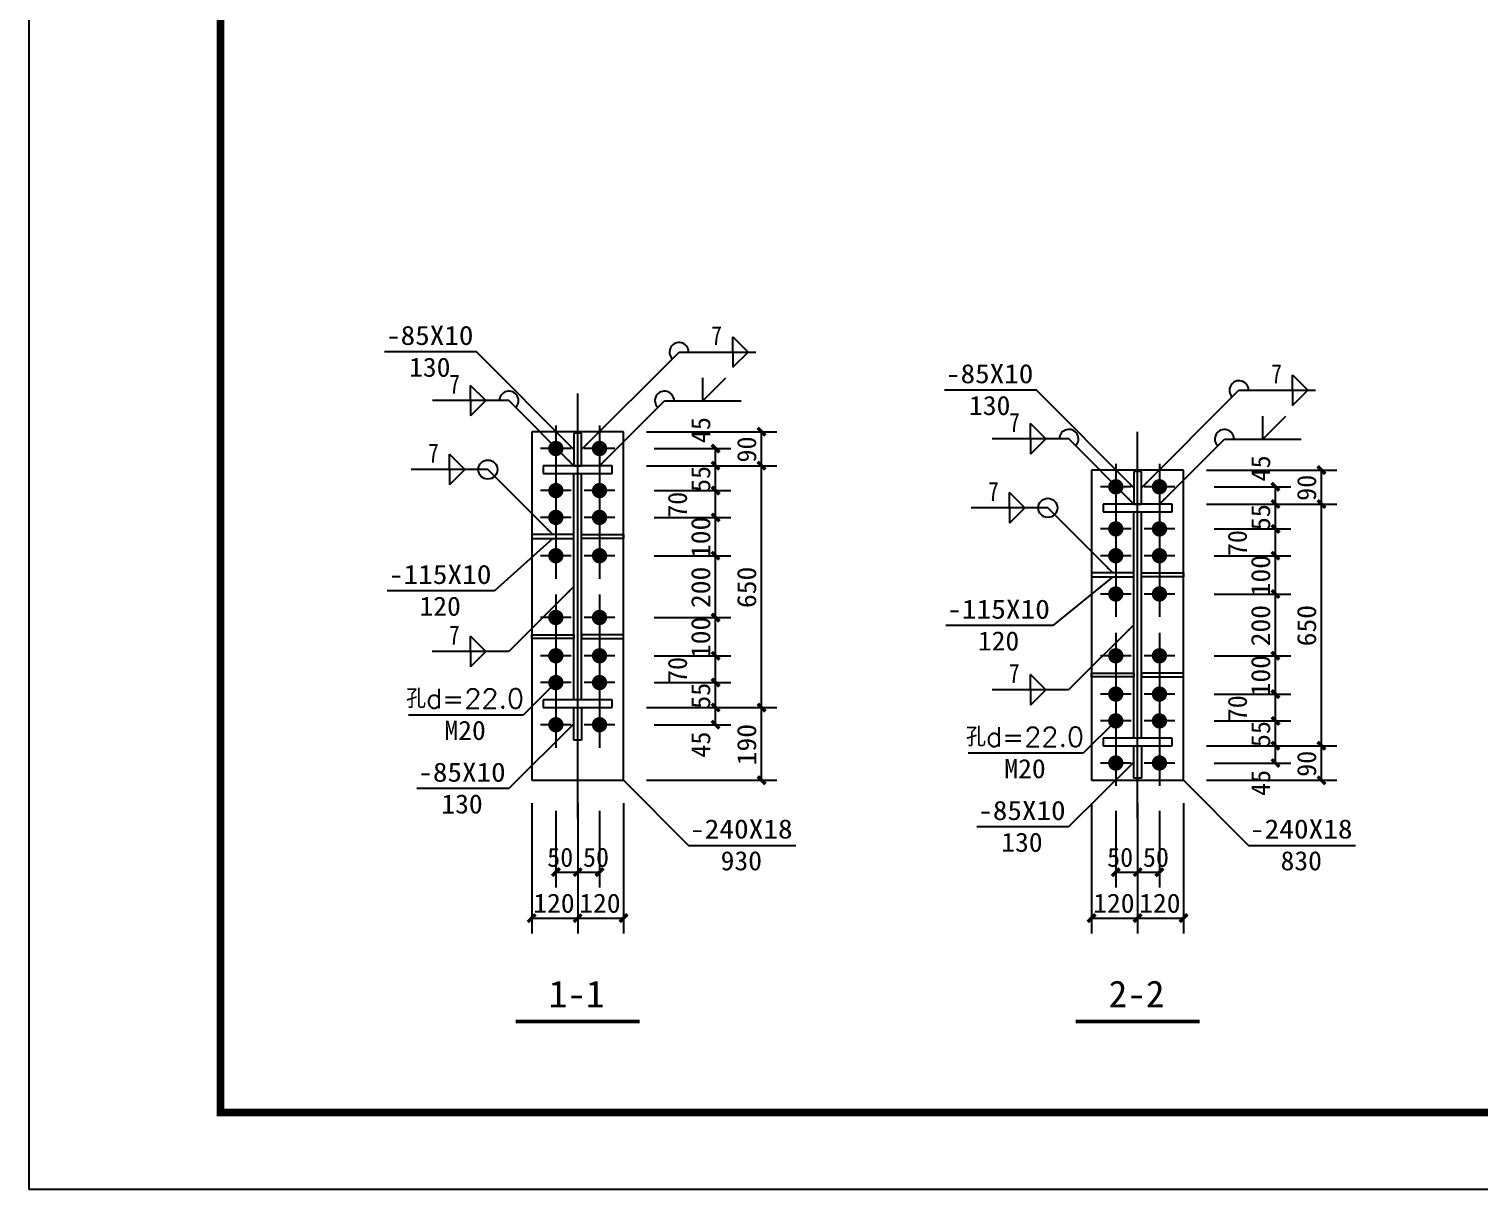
# Model space of a CAD drawing. Extents: x 36360094 to 36697644, y 75306 to 425482.
# Drawn here: x 36623344 to 36642273, y 337289 to 352434 of the extents above; entities that cross this region are included whole.
import ezdxf
from ezdxf.enums import TextEntityAlignment as Align

# ---------------------------------------------------------------- set-up
doc = ezdxf.new("R2010")
doc.units = 0
doc.header["$LTSCALE"] = 1000
doc.header["$MEASUREMENT"] = 0
for name, color, linetype in [('10', 7, 'CONTINUOUS'), ('1000', 2, 'CONTINUOUS'), ('PUB_TITLE', 4, 'CONTINUOUS'), ('尺寸标注', 253, 'CONTINUOUS'), ('焊缝标注', 253, 'CONTINUOUS'), ('编号标注', 253, 'CONTINUOUS'), ('螺栓孔标注', 253, 'CONTINUOUS'), ('钢板标注', 253, 'CONTINUOUS')]:
    doc.layers.add(name, color=color, linetype=linetype)
doc.styles.add('_HZTXT', font='txt.shx', dxfattribs={"width": 0.8, "bigfont": 'hztxt.shx'})

msp = doc.modelspace()

# ---------------------------------------------------------------- linework, layer by layer
at = {"layer": '10', "color": 253, "linetype": 'ByBlock'}
for p, q in [((36630222.1, 347256.9, 500), (36630222.1, 346656.9, 500)), ((36630792.1, 347256.9, 500), (36630792.1, 346656.9, 500)), ((36630422.1, 346956.9, 500), (36630022.1, 346956.9, 500)), ((36630992.1, 346956.9, 500), (36630592.1, 346956.9, 500)), ((36630222.1, 346706.9, 500), (36630222.1, 346106.9, 500)), ((36630792.1, 346706.9, 500), (36630792.1, 346106.9, 500)), ((36637531.4, 346756.9, 500), (36637531.4, 346156.9, 500)), ((36638101.4, 346756.9, 500), (36638101.4, 346156.9, 500)), ((36630422.1, 346406.9, 500), (36630022.1, 346406.9, 500)), ((36630992.1, 346406.9, 500), (36630592.1, 346406.9, 500)), ((36637731.4, 346456.9, 500), (36637331.4, 346456.9, 500)), ((36638301.4, 346456.9, 500), (36637901.4, 346456.9, 500)), ((36630222.1, 346356.9, 500), (36630222.1, 345756.9, 500)), ((36630792.1, 346356.9, 500), (36630792.1, 345756.9, 500)), ((36637531.4, 346206.9, 500), (36637531.4, 345606.9, 500)), ((36638101.4, 346206.9, 500), (36638101.4, 345606.9, 500)), ((36630422.1, 346056.9, 500), (36630022.1, 346056.9, 500)), ((36630992.1, 346056.9, 500), (36630592.1, 346056.9, 500)), ((36630222.1, 345856.9, 500), (36630222.1, 345256.9, 500)), ((36630792.1, 345856.9, 500), (36630792.1, 345256.9, 500)), ((36637731.4, 345906.9, 500), (36637331.4, 345906.9, 500)), ((36637531.4, 345856.9, 500), (36637531.4, 345256.9, 500)), ((36638301.4, 345906.9, 500), (36637901.4, 345906.9, 500)), ((36638101.4, 345856.9, 500), (36638101.4, 345256.9, 500)), ((36630422.1, 345556.9, 500), (36630022.1, 345556.9, 500)), ((36630992.1, 345556.9, 500), (36630592.1, 345556.9, 500)), ((36637731.4, 345556.9, 500), (36637331.4, 345556.9, 500)), ((36638301.4, 345556.9, 500), (36637901.4, 345556.9, 500)), ((36637531.4, 345356.9, 500), (36637531.4, 344756.9, 500)), ((36638101.4, 345356.9, 500), (36638101.4, 344756.9, 500)), ((36630222.1, 345050.5, 500), (36630222.1, 344450.5, 500)), ((36630792.1, 345050.5, 500), (36630792.1, 344450.5, 500)), ((36637731.4, 345056.9, 500), (36637331.4, 345056.9, 500)), ((36638301.4, 345056.9, 500), (36637901.4, 345056.9, 500)), ((36630422.1, 344750.5, 500), (36630022.1, 344750.5, 500)), ((36630992.1, 344750.5, 500), (36630592.1, 344750.5, 500)), ((36630222.1, 344550.5, 500), (36630222.1, 343950.5, 500)), ((36630792.1, 344550.5, 500), (36630792.1, 343950.5, 500)), ((36637531.4, 344550.5, 500), (36637531.4, 343950.5, 500)), ((36638101.4, 344550.5, 500), (36638101.4, 343950.5, 500)), ((36630422.1, 344250.5, 500), (36630022.1, 344250.5, 500)), ((36630222.1, 344200.5, 500), (36630222.1, 343600.5, 500)), ((36630992.1, 344250.5, 500), (36630592.1, 344250.5, 500)), ((36630792.1, 344200.5, 500), (36630792.1, 343600.5, 500)), ((36637731.4, 344250.5, 500), (36637331.4, 344250.5, 500)), ((36638301.4, 344250.5, 500), (36637901.4, 344250.5, 500)), ((36637531.4, 344050.5, 500), (36637531.4, 343450.5, 500)), ((36638101.4, 344050.5, 500), (36638101.4, 343450.5, 500)), ((36630422.1, 343900.5, 500), (36630022.1, 343900.5, 500)), ((36630992.1, 343900.5, 500), (36630592.1, 343900.5, 500)), ((36637731.4, 343750.5, 500), (36637331.4, 343750.5, 500)), ((36638301.4, 343750.5, 500), (36637901.4, 343750.5, 500)), ((36630222.1, 343650.5, 500), (36630222.1, 343050.5, 500)), ((36630792.1, 343650.5, 500), (36630792.1, 343050.5, 500)), ((36637531.4, 343700.5, 500), (36637531.4, 343100.5, 500)), ((36638101.4, 343700.5, 500), (36638101.4, 343100.5, 500)), ((36637731.4, 343400.5, 500), (36637331.4, 343400.5, 500)), ((36638301.4, 343400.5, 500), (36637901.4, 343400.5, 500)), ((36630422.1, 343350.5, 500), (36630022.1, 343350.5, 500)), ((36630992.1, 343350.5, 500), (36630592.1, 343350.5, 500)), ((36637531.4, 343150.5, 500), (36637531.4, 342550.5, 500)), ((36638101.4, 343150.5, 500), (36638101.4, 342550.5, 500)), ((36637731.4, 342850.5, 500), (36637331.4, 342850.5, 500)), ((36638301.4, 342850.5, 500), (36637901.4, 342850.5, 500))]:
    msp.add_line(p, q, dxfattribs=at)
at = {"layer": '10', "const_width": 100, "elevation": 500}
for points in [[(36630272.1, 346956.9, 1), (36630172.1, 346956.9, 1), (36630272.1, 346956.9, 1)], [(36630842.1, 346956.9, 1), (36630742.1, 346956.9, 1), (36630842.1, 346956.9, 1)], [(36630272.1, 346406.9, 1), (36630172.1, 346406.9, 1), (36630272.1, 346406.9, 1)], [(36630842.1, 346406.9, 1), (36630742.1, 346406.9, 1), (36630842.1, 346406.9, 1)], [(36637581.4, 346456.9, 1), (36637481.4, 346456.9, 1), (36637581.4, 346456.9, 1)], [(36638151.4, 346456.9, 1), (36638051.4, 346456.9, 1), (36638151.4, 346456.9, 1)], [(36630272.1, 346056.9, 1), (36630172.1, 346056.9, 1), (36630272.1, 346056.9, 1)], [(36630842.1, 346056.9, 1), (36630742.1, 346056.9, 1), (36630842.1, 346056.9, 1)], [(36637581.4, 345906.9, 1), (36637481.4, 345906.9, 1), (36637581.4, 345906.9, 1)], [(36638151.4, 345906.9, 1), (36638051.4, 345906.9, 1), (36638151.4, 345906.9, 1)], [(36630272.1, 345556.9, 1), (36630172.1, 345556.9, 1), (36630272.1, 345556.9, 1)], [(36630842.1, 345556.9, 1), (36630742.1, 345556.9, 1), (36630842.1, 345556.9, 1)], [(36637581.4, 345556.9, 1), (36637481.4, 345556.9, 1), (36637581.4, 345556.9, 1)], [(36638151.4, 345556.9, 1), (36638051.4, 345556.9, 1), (36638151.4, 345556.9, 1)], [(36637581.4, 345056.9, 1), (36637481.4, 345056.9, 1), (36637581.4, 345056.9, 1)], [(36638151.4, 345056.9, 1), (36638051.4, 345056.9, 1), (36638151.4, 345056.9, 1)], [(36630272.1, 344750.5, 1), (36630172.1, 344750.5, 1), (36630272.1, 344750.5, 1)], [(36630842.1, 344750.5, 1), (36630742.1, 344750.5, 1), (36630842.1, 344750.5, 1)], [(36630272.1, 344250.5, 1), (36630172.1, 344250.5, 1), (36630272.1, 344250.5, 1)], [(36630842.1, 344250.5, 1), (36630742.1, 344250.5, 1), (36630842.1, 344250.5, 1)], [(36637581.4, 344250.5, 1), (36637481.4, 344250.5, 1), (36637581.4, 344250.5, 1)], [(36638151.4, 344250.5, 1), (36638051.4, 344250.5, 1), (36638151.4, 344250.5, 1)], [(36630272.1, 343900.5, 1), (36630172.1, 343900.5, 1), (36630272.1, 343900.5, 1)], [(36630842.1, 343900.5, 1), (36630742.1, 343900.5, 1), (36630842.1, 343900.5, 1)], [(36637581.4, 343750.5, 1), (36637481.4, 343750.5, 1), (36637581.4, 343750.5, 1)], [(36638151.4, 343750.5, 1), (36638051.4, 343750.5, 1), (36638151.4, 343750.5, 1)], [(36630272.1, 343350.5, 1), (36630172.1, 343350.5, 1), (36630272.1, 343350.5, 1)], [(36630842.1, 343350.5, 1), (36630742.1, 343350.5, 1), (36630842.1, 343350.5, 1)], [(36637581.4, 343400.5, 1), (36637481.4, 343400.5, 1), (36637581.4, 343400.5, 1)], [(36638151.4, 343400.5, 1), (36638051.4, 343400.5, 1), (36638151.4, 343400.5, 1)], [(36637581.4, 342850.5, 1), (36637481.4, 342850.5, 1), (36637581.4, 342850.5, 1)], [(36638151.4, 342850.5, 1), (36638051.4, 342850.5, 1), (36638151.4, 342850.5, 1)]]:
    msp.add_lwpolyline(points, format="xyb", close=True, dxfattribs=at)
at = {"layer": '10', "const_width": 45, "elevation": 500}
for points in [[(36629697.1, 339475.5), (36631317.1, 339475.5)], [(36637006.4, 339475.5), (36638626.4, 339475.5)]]:
    msp.add_lwpolyline(points, dxfattribs=at)
at = {"layer": '1000', "elevation": 500}
for points in [[(36631107.1, 347175.5), (36629907.1, 347175.5)], [(36629907.1, 347175.5), (36629907.1, 342625.5)], [(36630557.1, 347156.9), (36630457.1, 347156.9)], [(36630457.1, 347156.9), (36630457.1, 346731.9)], [(36630557.1, 346731.9), (36630557.1, 347156.9)], [(36631107.1, 342625.5), (36631107.1, 347175.5)], [(36630457.1, 346731.9), (36630557.1, 346731.9)], [(36638416.4, 346675.5), (36637216.4, 346675.5)], [(36637216.4, 346675.5), (36637216.4, 342625.5)], [(36637866.4, 346656.9), (36637766.4, 346656.9)], [(36637766.4, 346656.9), (36637766.4, 346231.9)], [(36637866.4, 346231.9), (36637866.4, 346656.9)], [(36638416.4, 342625.5), (36638416.4, 346675.5)], [(36637766.4, 346231.9), (36637866.4, 346231.9)], [(36630457.1, 345831.9), (36629907.1, 345831.9)], [(36629907.1, 345831.9), (36629907.1, 345781.9)], [(36630457.1, 345781.9), (36630457.1, 345831.9)], [(36630557.1, 345831.9), (36631107.1, 345831.9)], [(36630557.1, 345781.9), (36630557.1, 345831.9)], [(36631107.1, 345831.9), (36631107.1, 345781.9)], [(36629907.1, 345781.9), (36630457.1, 345781.9)], [(36631107.1, 345781.9), (36630557.1, 345781.9)], [(36637766.4, 345331.9), (36637216.4, 345331.9)], [(36637216.4, 345331.9), (36637216.4, 345281.9)], [(36637216.4, 345281.9), (36637766.4, 345281.9)], [(36637766.4, 345281.9), (36637766.4, 345331.9)], [(36637866.4, 345331.9), (36638416.4, 345331.9)], [(36637866.4, 345281.9), (36637866.4, 345331.9)], [(36638416.4, 345281.9), (36637866.4, 345281.9)], [(36638416.4, 345331.9), (36638416.4, 345281.9)], [(36629907.1, 344475.5), (36629907.1, 344525.5)], [(36629907.1, 344525.5), (36630457.1, 344525.5)], [(36630457.1, 344525.5), (36630457.1, 344475.5)], [(36631107.1, 344525.5), (36630557.1, 344525.5)], [(36630557.1, 344525.5), (36630557.1, 344475.5)], [(36631107.1, 344475.5), (36631107.1, 344525.5)], [(36630457.1, 344475.5), (36629907.1, 344475.5)], [(36630557.1, 344475.5), (36631107.1, 344475.5)], [(36637216.4, 343975.5), (36637216.4, 344025.5)], [(36637216.4, 344025.5), (36637766.4, 344025.5)], [(36637766.4, 343975.5), (36637216.4, 343975.5)], [(36637766.4, 344025.5), (36637766.4, 343975.5)], [(36638416.4, 344025.5), (36637866.4, 344025.5)], [(36637866.4, 344025.5), (36637866.4, 343975.5)], [(36637866.4, 343975.5), (36638416.4, 343975.5)], [(36638416.4, 343975.5), (36638416.4, 344025.5)], [(36630457.1, 343575.5), (36630557.1, 343575.5)], [(36630457.1, 343150.5), (36630457.1, 343575.5)], [(36630557.1, 343575.5), (36630557.1, 343150.5)], [(36630557.1, 343150.5), (36630457.1, 343150.5)], [(36637766.4, 343075.5), (36637866.4, 343075.5)], [(36637766.4, 342650.5), (36637766.4, 343075.5)], [(36637866.4, 343075.5), (36637866.4, 342650.5)], [(36629907.1, 342625.5), (36631107.1, 342625.5)], [(36637216.4, 342625.5), (36638416.4, 342625.5)], [(36637866.4, 342650.5), (36637766.4, 342650.5)]]:
    msp.add_lwpolyline(points, dxfattribs=at)
at = {"layer": 'PUB_TITLE'}
msp.add_lwpolyline([(36623344.3, 337288.6), (36697644.3, 337288.6), (36697644.3, 379288.6), (36623344.3, 379288.6)], close=True, dxfattribs=at)
at = {"layer": 'PUB_TITLE', "const_width": 100}
msp.add_lwpolyline([(36625844.3, 338288.6), (36696644.3, 338288.6), (36696644.3, 378288.6), (36625844.3, 378288.6)], close=True, dxfattribs=at)
at = {"layer": '尺寸标注', "color": 253, "linetype": 'ByBlock'}
for p, q in [((36631407.1, 347175.5, 500), (36633107.1, 347175.5, 500)), ((36631507.1, 346956.9, 500), (36632507.1, 346956.9, 500)), ((36631407.1, 346731.9, 500), (36633107.1, 346731.9, 500)), ((36631407.1, 346731.9, 500), (36633107.1, 346731.9, 500)), ((36631507.1, 346731.9, 500), (36632507.1, 346731.9, 500)), ((36631507.1, 346731.9, 500), (36632507.1, 346731.9, 500)), ((36638716.4, 346675.5, 500), (36640416.4, 346675.5, 500)), ((36631507.1, 346406.9, 500), (36632507.1, 346406.9, 500)), ((36631507.1, 346406.9, 500), (36632507.1, 346406.9, 500)), ((36638816.4, 346456.9, 500), (36639816.4, 346456.9, 500)), ((36638716.4, 346231.9, 500), (36640416.4, 346231.9, 500)), ((36638716.4, 346231.9, 500), (36640416.4, 346231.9, 500)), ((36638816.4, 346231.9, 500), (36639816.4, 346231.9, 500)), ((36638816.4, 346231.9, 500), (36639816.4, 346231.9, 500)), ((36631507.1, 346056.9, 500), (36632507.1, 346056.9, 500)), ((36631507.1, 346056.9, 500), (36632507.1, 346056.9, 500)), ((36638816.4, 345906.9, 500), (36639816.4, 345906.9, 500)), ((36638816.4, 345906.9, 500), (36639816.4, 345906.9, 500)), ((36631507.1, 345556.9, 500), (36632507.1, 345556.9, 500)), ((36631507.1, 345556.9, 500), (36632507.1, 345556.9, 500)), ((36638816.4, 345556.9, 500), (36639816.4, 345556.9, 500)), ((36638816.4, 345556.9, 500), (36639816.4, 345556.9, 500)), ((36638816.4, 345056.9, 500), (36639816.4, 345056.9, 500)), ((36638816.4, 345056.9, 500), (36639816.4, 345056.9, 500)), ((36631507.1, 344750.5, 500), (36632507.1, 344750.5, 500)), ((36631507.1, 344750.5, 500), (36632507.1, 344750.5, 500)), ((36631507.1, 344250.5, 500), (36632507.1, 344250.5, 500)), ((36631507.1, 344250.5, 500), (36632507.1, 344250.5, 500)), ((36638816.4, 344250.5, 500), (36639816.4, 344250.5, 500)), ((36638816.4, 344250.5, 500), (36639816.4, 344250.5, 500)), ((36631507.1, 343900.5, 500), (36632507.1, 343900.5, 500)), ((36631507.1, 343900.5, 500), (36632507.1, 343900.5, 500)), ((36638816.4, 343750.5, 500), (36639816.4, 343750.5, 500)), ((36638816.4, 343750.5, 500), (36639816.4, 343750.5, 500)), ((36631407.1, 343575.5, 500), (36633107.1, 343575.5, 500)), ((36631407.1, 343575.5, 500), (36633107.1, 343575.5, 500)), ((36631507.1, 343575.5, 500), (36632507.1, 343575.5, 500)), ((36631507.1, 343575.5, 500), (36632507.1, 343575.5, 500)), ((36638816.4, 343400.5, 500), (36639816.4, 343400.5, 500)), ((36638816.4, 343400.5, 500), (36639816.4, 343400.5, 500)), ((36631507.1, 343350.5, 500), (36632507.1, 343350.5, 500)), ((36638716.4, 343075.5, 500), (36640416.4, 343075.5, 500)), ((36638716.4, 343075.5, 500), (36640416.4, 343075.5, 500)), ((36638816.4, 343075.5, 500), (36639816.4, 343075.5, 500)), ((36638816.4, 343075.5, 500), (36639816.4, 343075.5, 500)), ((36638816.4, 342850.5, 500), (36639816.4, 342850.5, 500)), ((36631407.1, 342625.5, 500), (36633107.1, 342625.5, 500)), ((36638716.4, 342625.5, 500), (36640416.4, 342625.5, 500)), ((36629907.1, 342325.5, 500), (36629907.1, 340625.5, 500)), ((36630507.1, 342325.5, 500), (36630507.1, 340625.5, 500)), ((36630507.1, 342325.5, 500), (36630507.1, 340625.5, 500)), ((36631107.1, 342325.5, 500), (36631107.1, 340625.5, 500)), ((36637216.4, 342325.5, 500), (36637216.4, 340625.5, 500)), ((36637816.4, 342325.5, 500), (36637816.4, 340625.5, 500)), ((36637816.4, 342325.5, 500), (36637816.4, 340625.5, 500)), ((36638416.4, 342325.5, 500), (36638416.4, 340625.5, 500)), ((36630222.1, 342225.5, 500), (36630222.1, 341225.5, 500)), ((36630507.1, 342225.5, 500), (36630507.1, 341225.5, 500)), ((36630507.1, 342225.5, 500), (36630507.1, 341225.5, 500)), ((36630792.1, 342225.5, 500), (36630792.1, 341225.5, 500)), ((36637531.4, 342225.5, 500), (36637531.4, 341225.5, 500)), ((36637816.4, 342225.5, 500), (36637816.4, 341225.5, 500)), ((36637816.4, 342225.5, 500), (36637816.4, 341225.5, 500)), ((36638101.4, 342225.5, 500), (36638101.4, 341225.5, 500))]:
    msp.add_line(p, q, dxfattribs=at)
at = {"layer": '尺寸标注'}
for p, q in [((36632907.1, 346731.9, 500), (36632907.1, 347175.5, 500)), ((36632307.1, 346731.9, 500), (36632307.1, 346956.9, 500)), ((36632307.1, 346406.9, 500), (36632307.1, 346731.9, 500)), ((36632907.1, 343575.5, 500), (36632907.1, 346731.9, 500)), ((36640216.4, 346231.9, 500), (36640216.4, 346675.5, 500)), ((36632307.1, 346056.9, 500), (36632307.1, 346406.9, 500)), ((36639616.4, 346231.9, 500), (36639616.4, 346456.9, 500)), ((36639616.4, 345906.9, 500), (36639616.4, 346231.9, 500)), ((36640216.4, 343075.5, 500), (36640216.4, 346231.9, 500)), ((36632307.1, 345556.9, 500), (36632307.1, 346056.9, 500)), ((36639616.4, 345556.9, 500), (36639616.4, 345906.9, 500)), ((36632307.1, 344750.5, 500), (36632307.1, 345556.9, 500)), ((36639616.4, 345056.9, 500), (36639616.4, 345556.9, 500)), ((36639616.4, 344250.5, 500), (36639616.4, 345056.9, 500)), ((36632307.1, 344250.5, 500), (36632307.1, 344750.5, 500)), ((36632307.1, 343900.5, 500), (36632307.1, 344250.5, 500)), ((36639616.4, 343750.5, 500), (36639616.4, 344250.5, 500)), ((36632307.1, 343575.5, 500), (36632307.1, 343900.5, 500)), ((36639616.4, 343400.5, 500), (36639616.4, 343750.5, 500)), ((36632307.1, 343350.5, 500), (36632307.1, 343575.5, 500)), ((36632907.1, 342625.5, 500), (36632907.1, 343575.5, 500)), ((36639616.4, 343075.5, 500), (36639616.4, 343400.5, 500)), ((36639616.4, 342850.5, 500), (36639616.4, 343075.5, 500)), ((36640216.4, 342625.5, 500), (36640216.4, 343075.5, 500)), ((36630222.1, 341425.5, 500), (36630507.1, 341425.5, 500)), ((36630507.1, 341425.5, 500), (36630792.1, 341425.5, 500)), ((36637531.4, 341425.5, 500), (36637816.4, 341425.5, 500)), ((36637816.4, 341425.5, 500), (36638101.4, 341425.5, 500)), ((36629907.1, 340825.5, 500), (36630507.1, 340825.5, 500)), ((36630507.1, 340825.5, 500), (36631107.1, 340825.5, 500)), ((36637216.4, 340825.5, 500), (36637816.4, 340825.5, 500)), ((36637816.4, 340825.5, 500), (36638416.4, 340825.5, 500))]:
    msp.add_line(p, q, dxfattribs=at)
at = {"layer": '尺寸标注', "const_width": 45, "elevation": 500}
for points in [[(36632857.1, 347225.5), (36632957.1, 347125.5)], [(36632257.1, 347006.9), (36632357.1, 346906.9)], [(36632257.1, 346781.9), (36632357.1, 346681.9)], [(36632257.1, 346781.9), (36632357.1, 346681.9)], [(36632857.1, 346781.9), (36632957.1, 346681.9)], [(36632857.1, 346781.9), (36632957.1, 346681.9)], [(36640166.4, 346725.5), (36640266.4, 346625.5)], [(36632257.1, 346456.9), (36632357.1, 346356.9)], [(36632257.1, 346456.9), (36632357.1, 346356.9)], [(36639566.4, 346506.9), (36639666.4, 346406.9)], [(36639566.4, 346281.9), (36639666.4, 346181.9)], [(36639566.4, 346281.9), (36639666.4, 346181.9)], [(36640166.4, 346281.9), (36640266.4, 346181.9)], [(36640166.4, 346281.9), (36640266.4, 346181.9)], [(36632257.1, 346106.9), (36632357.1, 346006.9)], [(36632257.1, 346106.9), (36632357.1, 346006.9)], [(36639566.4, 345956.9), (36639666.4, 345856.9)], [(36639566.4, 345956.9), (36639666.4, 345856.9)], [(36632257.1, 345606.9), (36632357.1, 345506.9)], [(36632257.1, 345606.9), (36632357.1, 345506.9)], [(36639566.4, 345606.9), (36639666.4, 345506.9)], [(36639566.4, 345606.9), (36639666.4, 345506.9)], [(36639566.4, 345106.9), (36639666.4, 345006.9)], [(36639566.4, 345106.9), (36639666.4, 345006.9)], [(36632257.1, 344800.5), (36632357.1, 344700.5)], [(36632257.1, 344800.5), (36632357.1, 344700.5)], [(36632257.1, 344300.5), (36632357.1, 344200.5)], [(36632257.1, 344300.5), (36632357.1, 344200.5)], [(36639566.4, 344300.5), (36639666.4, 344200.5)], [(36639566.4, 344300.5), (36639666.4, 344200.5)], [(36632257.1, 343950.5), (36632357.1, 343850.5)], [(36632257.1, 343950.5), (36632357.1, 343850.5)], [(36639566.4, 343800.5), (36639666.4, 343700.5)], [(36639566.4, 343800.5), (36639666.4, 343700.5)], [(36632257.1, 343625.5), (36632357.1, 343525.5)], [(36632257.1, 343625.5), (36632357.1, 343525.5)], [(36632857.1, 343625.5), (36632957.1, 343525.5)], [(36632857.1, 343625.5), (36632957.1, 343525.5)], [(36632257.1, 343400.5), (36632357.1, 343300.5)], [(36639566.4, 343450.5), (36639666.4, 343350.5)], [(36639566.4, 343450.5), (36639666.4, 343350.5)], [(36639566.4, 343125.5), (36639666.4, 343025.5)], [(36639566.4, 343125.5), (36639666.4, 343025.5)], [(36640166.4, 343125.5), (36640266.4, 343025.5)], [(36640166.4, 343125.5), (36640266.4, 343025.5)], [(36639566.4, 342900.5), (36639666.4, 342800.5)], [(36632857.1, 342675.5), (36632957.1, 342575.5)], [(36640166.4, 342675.5), (36640266.4, 342575.5)], [(36630172.1, 341375.5), (36630272.1, 341475.5)], [(36630457.1, 341375.5), (36630557.1, 341475.5)], [(36630457.1, 341375.5), (36630557.1, 341475.5)], [(36630742.1, 341375.5), (36630842.1, 341475.5)], [(36637481.4, 341375.5), (36637581.4, 341475.5)], [(36637766.4, 341375.5), (36637866.4, 341475.5)], [(36637766.4, 341375.5), (36637866.4, 341475.5)], [(36638051.4, 341375.5), (36638151.4, 341475.5)], [(36629857.1, 340775.5), (36629957.1, 340875.5)], [(36630457.1, 340775.5), (36630557.1, 340875.5)], [(36630457.1, 340775.5), (36630557.1, 340875.5)], [(36631057.1, 340775.5), (36631157.1, 340875.5)], [(36637166.4, 340775.5), (36637266.4, 340875.5)], [(36637766.4, 340775.5), (36637866.4, 340875.5)], [(36637766.4, 340775.5), (36637866.4, 340875.5)], [(36638366.4, 340775.5), (36638466.4, 340875.5)]]:
    msp.add_lwpolyline(points, dxfattribs=at)
at = {"layer": '尺寸标注', "color": 3, "elevation": 500}
for points in [[(36630957.1, 346731.9), (36630057.1, 346731.9)], [(36630057.1, 346731.9), (36630057.1, 346631.9)], [(36630057.1, 346631.9), (36630957.1, 346631.9)], [(36630457.1, 343675.5), (36630457.1, 346631.9)], [(36630557.1, 343675.5), (36630557.1, 346631.9)], [(36630957.1, 346631.9), (36630957.1, 346731.9)], [(36638266.4, 346231.9), (36637366.4, 346231.9)], [(36637366.4, 346231.9), (36637366.4, 346131.9)], [(36638266.4, 346131.9), (36638266.4, 346231.9)], [(36637366.4, 346131.9), (36638266.4, 346131.9)], [(36637766.4, 343175.5), (36637766.4, 346131.9)], [(36637866.4, 343175.5), (36637866.4, 346131.9)], [(36630957.1, 343675.5), (36630057.1, 343675.5)], [(36630057.1, 343675.5), (36630057.1, 343575.5)], [(36630057.1, 343575.5), (36630957.1, 343575.5)], [(36630957.1, 343575.5), (36630957.1, 343675.5)], [(36638266.4, 343175.5), (36637366.4, 343175.5)], [(36637366.4, 343175.5), (36637366.4, 343075.5)], [(36638266.4, 343075.5), (36638266.4, 343175.5)], [(36637366.4, 343075.5), (36638266.4, 343075.5)]]:
    msp.add_lwpolyline(points, dxfattribs=at)
at = {"layer": '焊缝标注', "color": 253, "linetype": 'ByBlock'}
for p, q in [((36632530.4, 348416.7, 500), (36632730.4, 348216.7, 500)), ((36632530.4, 348216.7, 500), (36632530.4, 348416.7, 500)), ((36631830.4, 348216.7, 500), (36632830.4, 348216.7, 500)), ((36632530.4, 348016.7, 500), (36632730.4, 348216.7, 500)), ((36632530.4, 348216.7, 500), (36632530.4, 348016.7, 500)), ((36639839.7, 347916.7, 500), (36640039.7, 347716.7, 500)), ((36639839.7, 347716.7, 500), (36639839.7, 347916.7, 500)), ((36629309.6, 347581.5, 500), (36629109.6, 347781.5, 500)), ((36629109.6, 347581.5, 500), (36629109.6, 347781.5, 500)), ((36632141, 347580.1, 500), (36632141, 347880.1, 500)), ((36632141, 347580.1, 500), (36632441, 347880.1, 500)), ((36639139.7, 347716.7, 500), (36640139.7, 347716.7, 500)), ((36639839.7, 347516.7, 500), (36640039.7, 347716.7, 500)), ((36639839.7, 347716.7, 500), (36639839.7, 347516.7, 500)), ((36629609.6, 347581.5, 500), (36628609.6, 347581.5, 500)), ((36629309.6, 347581.5, 500), (36629109.6, 347381.5, 500)), ((36629109.6, 347581.5, 500), (36629109.6, 347381.5, 500)), ((36631641, 347580.1, 500), (36632641, 347580.1, 500)), ((36639450.3, 347080.1, 500), (36639450.3, 347380.1, 500)), ((36639450.3, 347080.1, 500), (36639750.3, 347380.1, 500)), ((36636618.9, 347081.5, 500), (36636418.9, 347281.5, 500)), ((36636418.9, 347081.5, 500), (36636418.9, 347281.5, 500)), ((36636918.9, 347081.5, 500), (36635918.9, 347081.5, 500)), ((36636618.9, 347081.5, 500), (36636418.9, 346881.5, 500)), ((36636418.9, 347081.5, 500), (36636418.9, 346881.5, 500)), ((36638950.3, 347080.1, 500), (36639950.3, 347080.1, 500)), ((36629034.6, 346681.5, 500), (36628834.6, 346881.5, 500)), ((36628834.6, 346681.5, 500), (36628834.6, 346881.5, 500)), ((36629334.6, 346681.5, 500), (36628334.6, 346681.5, 500)), ((36629034.6, 346681.5, 500), (36628834.6, 346481.5, 500)), ((36628834.6, 346681.5, 500), (36628834.6, 346481.5, 500)), ((36636343.9, 346181.5, 500), (36636143.9, 346381.5, 500)), ((36636143.9, 346181.5, 500), (36636143.9, 346381.5, 500)), ((36636643.9, 346181.5, 500), (36635643.9, 346181.5, 500)), ((36636343.9, 346181.5, 500), (36636143.9, 345981.5, 500)), ((36636143.9, 346181.5, 500), (36636143.9, 345981.5, 500)), ((36629306.9, 344306.9, 500), (36629106.9, 344506.9, 500)), ((36629106.9, 344306.9, 500), (36629106.9, 344506.9, 500)), ((36629606.9, 344306.9, 500), (36628606.9, 344306.9, 500)), ((36629306.9, 344306.9, 500), (36629106.9, 344106.9, 500)), ((36629106.9, 344306.9, 500), (36629106.9, 344106.9, 500)), ((36636616.2, 343806.9, 500), (36636416.2, 344006.9, 500)), ((36636416.2, 343806.9, 500), (36636416.2, 344006.9, 500)), ((36636916.2, 343806.9, 500), (36635916.2, 343806.9, 500)), ((36636616.2, 343806.9, 500), (36636416.2, 343606.9, 500)), ((36636416.2, 343806.9, 500), (36636416.2, 343606.9, 500))]:
    msp.add_line(p, q, dxfattribs=at)
at = {"layer": '焊缝标注'}
for p, q in [((36630557.1, 346944.4, 500), (36631830.4, 348216.7, 500)), ((36637866.4, 346444.4, 500), (36639139.7, 347716.7, 500)), ((36630457.1, 346731.9, 500), (36629609.6, 347581.5, 500)), ((36630792.1, 346731.9, 500), (36631641, 347580.1, 500)), ((36637766.4, 346231.9, 500), (36636918.9, 347081.5, 500)), ((36638101.4, 346231.9, 500), (36638950.3, 347080.1, 500)), ((36630182.1, 345831.9, 500), (36629334.6, 346681.5, 500)), ((36637491.4, 345331.9, 500), (36636643.9, 346181.5, 500)), ((36630457.1, 345153.7, 500), (36629606.9, 344306.9, 500)), ((36637766.4, 344653.7, 500), (36636916.2, 343806.9, 500))]:
    msp.add_line(p, q, dxfattribs=at)
for centre in [(36629334.6, 346681.5, 500), (36636643.9, 346181.5, 500)]:
    msp.add_circle(centre, 125, dxfattribs=at)
for centre, start, end in [((36631830.4, 348216.7, 500), 0, 224.97719), ((36639139.7, 347716.7, 500), 0, 224.97719), ((36629609.6, 347581.5, 500), 314.93158, 180.00001), ((36631641, 347580.1, 500), 0, 224.97719), ((36636918.9, 347081.5, 500), 314.93158, 180.00001), ((36638950.3, 347080.1, 500), 0, 224.97719)]:
    msp.add_arc(centre, 125, start, end, dxfattribs=at)
for points in [[(36630557.1, 346944.4, 500), (36630638.5, 347004.5, 500), (36630617.3, 347025.7, 500)], [(36630457.1, 346731.9, 500), (36630397.1, 346813.3, 500), (36630375.9, 346792.1, 500)], [(36630792.1, 346731.9, 500), (36630873.5, 346792, 500), (36630852.3, 346813.2, 500)], [(36637866.4, 346444.4, 500), (36637947.8, 346504.5, 500), (36637926.6, 346525.7, 500)], [(36637766.4, 346231.9, 500), (36637706.4, 346313.3, 500), (36637685.2, 346292.1, 500)], [(36638101.4, 346231.9, 500), (36638182.8, 346292, 500), (36638161.6, 346313.2, 500)], [(36630182.1, 345831.9, 500), (36630122.1, 345913.3, 500), (36630100.9, 345892.1, 500)], [(36637491.4, 345331.9, 500), (36637431.4, 345413.3, 500), (36637410.2, 345392.1, 500)], [(36630457.1, 345153.7, 500), (36630375.7, 345093.8, 500), (36630396.9, 345072.5, 500)], [(36637766.4, 344653.7, 500), (36637685, 344593.8, 500), (36637706.2, 344572.5, 500)]]:
    msp.add_solid(points, dxfattribs=at)
at = {"layer": '编号标注', "color": 7, "linetype": 'ByBlock'}
for p, q in [((36630507.1, 342125.5, 500), (36630507.1, 347675.5, 500)), ((36637816.4, 342125.5, 500), (36637816.4, 347175.5, 500))]:
    msp.add_line(p, q, dxfattribs=at)
at = {"layer": '螺栓孔标注', "color": 253, "linetype": 'ByBlock'}
for p, q in [((36630222.1, 343900.5, 500), (36629797, 343477.1, 500)), ((36629797, 343477.1, 500), (36628297, 343477.1, 500)), ((36637531.4, 343400.5, 500), (36637106.3, 342977.1, 500)), ((36637106.3, 342977.1, 500), (36635606.3, 342977.1, 500))]:
    msp.add_line(p, q, dxfattribs=at)
at = {"layer": '螺栓孔标注', "const_width": 10, "elevation": 500}
for points in [[(36630227.1, 343900.5, 1), (36630217.1, 343900.5, 1), (36630227.1, 343900.5, 1)], [(36637536.4, 343400.5, 1), (36637526.4, 343400.5, 1), (36637536.4, 343400.5, 1)]]:
    msp.add_lwpolyline(points, format="xyb", close=True, dxfattribs=at)
at = {"layer": '钢板标注', "color": 253, "linetype": 'ByBlock'}
for p, q in [((36629185.9, 348218.7, 500), (36627985.9, 348218.7, 500)), ((36630457.1, 346944.4, 500), (36629185.9, 348218.7, 500)), ((36636495.2, 347718.7, 500), (36635295.2, 347718.7, 500)), ((36637766.4, 346444.4, 500), (36636495.2, 347718.7, 500)), ((36630182.1, 345781.9, 500), (36629421.4, 345098.1, 500)), ((36637491.4, 345281.9, 500), (36636710.9, 344644.5, 500)), ((36629421.4, 345098.1, 500), (36628021.4, 345098.1, 500)), ((36636710.9, 344644.5, 500), (36635310.9, 344644.5, 500)), ((36630457.1, 343363, 500), (36629606.9, 342516.2, 500)), ((36637766.4, 342863, 500), (36636916.2, 342016.2, 500)), ((36631107.1, 342625.5, 500), (36631953.3, 341774.6, 500)), ((36638416.4, 342625.5, 500), (36639262.6, 341774.6, 500)), ((36629606.9, 342516.2, 500), (36628406.9, 342516.2, 500)), ((36636916.2, 342016.2, 500), (36635716.2, 342016.2, 500)), ((36631953.3, 341774.6, 500), (36633353.3, 341774.6, 500)), ((36639262.6, 341774.6, 500), (36640662.6, 341774.6, 500))]:
    msp.add_line(p, q, dxfattribs=at)
at = {"layer": '钢板标注', "const_width": 10, "elevation": 500}
for points in [[(36630462.1, 346944.4, 1), (36630452.1, 346944.4, 1), (36630462.1, 346944.4, 1)], [(36637771.4, 346444.4, 1), (36637761.4, 346444.4, 1), (36637771.4, 346444.4, 1)], [(36630187.1, 345781.9, 1), (36630177.1, 345781.9, 1), (36630187.1, 345781.9, 1)], [(36637496.4, 345281.9, 1), (36637486.4, 345281.9, 1), (36637496.4, 345281.9, 1)], [(36630462.1, 343363, 1), (36630452.1, 343363, 1), (36630462.1, 343363, 1)], [(36637771.4, 342863, 1), (36637761.4, 342863, 1), (36637771.4, 342863, 1)], [(36631112.1, 342625.5, 1), (36631102.1, 342625.5, 1), (36631112.1, 342625.5, 1)], [(36638421.4, 342625.5, 1), (36638411.4, 342625.5, 1), (36638421.4, 342625.5, 1)]]:
    msp.add_lwpolyline(points, format="xyb", close=True, dxfattribs=at)

# ---------------------------------------------------------------- texts
at = {"layer": '10'}
for s, width, p, p2 in [('1-1', 1.041428, (36630129.1, 339661, 500), (36630858.1, 339661, 500)), ('2-2', 0.781071, (36637438.4, 339661, 500), (36638167.4, 339661, 500))]:
    msp.add_text(s, height=350, dxfattribs=dict(at, width=width)).set_placement(p, p2, align=Align.FIT)
at = {"layer": '尺寸标注'}
for s, width, p, p2 in [('45', 0.816, (36632237.1, 347026.9, 500), (36632237.1, 347366.9, 500)), ('90', 0.906667, (36632837.1, 346773.7, 500), (36632837.1, 347113.7, 500)), ('45', 0.816, (36639546.4, 346526.9, 500), (36639546.4, 346866.9, 500)), ('55', 0.816, (36632237.1, 346389.4, 500), (36632237.1, 346729.4, 500)), ('90', 0.906667, (36640146.4, 346273.7, 500), (36640146.4, 346613.7, 500)), ('70', 0.906667, (36631933.3, 346051.9, 500), (36631933.3, 346391.9, 500)), ('55', 0.816, (36639546.4, 345889.4, 500), (36639546.4, 346229.4, 500)), ('100', 1.08, (36632237.1, 345526.9, 500), (36632237.1, 346066.9, 500)), ('70', 0.906667, (36639242.6, 345551.9, 500), (36639242.6, 345891.9, 500)), ('100', 1.08, (36639546.4, 345026.9, 500), (36639546.4, 345566.9, 500)), ('200', 0.925715, (36632237.1, 344873.7, 500), (36632237.1, 345413.7, 500)), ('650', 0.864, (36632837.1, 344873.7, 500), (36632837.1, 345413.7, 500)), ('200', 0.925715, (36639546.4, 344373.7, 500), (36639546.4, 344913.7, 500)), ('650', 0.864, (36640146.4, 344373.7, 500), (36640146.4, 344913.7, 500)), ('100', 1.08, (36632237.1, 344220.5, 500), (36632237.1, 344760.5, 500)), ('70', 0.906667, (36631933.3, 343895.5, 500), (36631933.3, 344235.5, 500)), ('100', 1.08, (36639546.4, 343720.5, 500), (36639546.4, 344260.5, 500)), ('55', 0.816, (36632237.1, 343558, 500), (36632237.1, 343898, 500)), ('70', 0.906667, (36639242.6, 343395.5, 500), (36639242.6, 343735.5, 500)), ('55', 0.816, (36639546.4, 343058, 500), (36639546.4, 343398, 500)), ('45', 0.816, (36632237.1, 342920.5, 500), (36632237.1, 343260.5, 500)), ('190', 0.996923, (36632837.1, 342820.5, 500), (36632837.1, 343360.5, 500)), ('90', 0.906667, (36640146.4, 342670.5, 500), (36640146.4, 343010.5, 500)), ('45', 0.816, (36639546.4, 342420.5, 500), (36639546.4, 342760.5, 500))]:
    msp.add_text(s, height=250, rotation=90, dxfattribs=dict(at, width=width)).set_placement(p, p2, align=Align.FIT)
for s, width, p, p2 in [('50', 0.906666, (36630108.7, 341495.5, 500), (36630448.7, 341495.5, 500)), ('50', 0.906667, (36630576, 341495.5, 500), (36630916, 341495.5, 500)), ('50', 0.906669, (36637418, 341495.5, 500), (36637758, 341495.5, 500)), ('50', 0.906665, (36637885.3, 341495.5, 500), (36638225.3, 341495.5, 500)), ('120', 0.996923, (36629927.1, 340895.5, 500), (36630467.1, 340895.5, 500)), ('120', 0.996923, (36630527.1, 340895.5, 500), (36631067.1, 340895.5, 500)), ('120', 0.996925, (36637236.4, 340895.5, 500), (36637776.4, 340895.5, 500)), ('120', 0.996925, (36637836.4, 340895.5, 500), (36638376.4, 340895.5, 500))]:
    msp.add_text(s, height=250, dxfattribs=dict(at, width=width)).set_placement(p, p2, align=Align.FIT)
at = {"layer": '焊缝标注'}
for width, p, p2 in [(0.840001, (36632250.4, 348306.7, 500), (36632390.4, 348306.7, 500)), (0.840001, (36628829.6, 347671.5, 500), (36628969.6, 347671.5, 500)), (0.840005, (36639559.7, 347806.7, 500), (36639699.7, 347806.7, 500)), (0.840005, (36636138.9, 347171.5, 500), (36636278.9, 347171.5, 500)), (0.840001, (36628554.6, 346771.5, 500), (36628694.6, 346771.5, 500)), (0.840005, (36635863.9, 346271.5, 500), (36636003.9, 346271.5, 500)), (0.839999, (36628826.9, 344396.9, 500), (36628966.9, 344396.9, 500)), (0.839996, (36636136.2, 343896.9, 500), (36636276.2, 343896.9, 500))]:
    msp.add_text('7', height=250, dxfattribs=dict(at, width=width)).set_placement(p, p2, align=Align.FIT)
at = {"layer": '螺栓孔标注', "style": '_HZTXT', "width": 1.056}
for p, p2 in [((36628267, 343567.1, 500), (36629807, 343567.1, 500)), ((36635576.3, 343067.1, 500), (36637116.3, 343067.1, 500))]:
    msp.add_text('孔d=22.0', height=250, dxfattribs=at).set_placement(p, p2, align=Align.FIT)
at = {"layer": '螺栓孔标注'}
for width, p, p2 in [(0.864, (36628767, 343152.1, 500), (36629307, 343152.1, 500)), (0.863999, (36636076.3, 342652.1, 500), (36636616.3, 342652.1, 500))]:
    msp.add_text('M20', height=250, dxfattribs=dict(at, width=width)).set_placement(p, p2, align=Align.FIT)
at = {"layer": '钢板标注'}
for s, width, p, p2 in [('-85X10', 0.882581, (36628005.9, 348308.7, 500), (36629145.9, 348308.7, 500)), ('130', 0.996923, (36628305.9, 347893.7, 500), (36628845.9, 347893.7, 500)), ('-85X10', 0.882581, (36635315.2, 347808.7, 500), (36636455.2, 347808.7, 500)), ('130', 0.996925, (36635615.2, 347393.7, 500), (36636155.2, 347393.7, 500)), ('-115X10', 0.974546, (36628041.4, 345188.1, 500), (36629381.4, 345188.1, 500)), ('120', 0.996923, (36628441.4, 344773.1, 500), (36628981.4, 344773.1, 500)), ('-115X10', 0.974545, (36635330.9, 344734.5, 500), (36636670.9, 344734.5, 500)), ('120', 0.996922, (36635730.9, 344319.5, 500), (36636270.9, 344319.5, 500)), ('-85X10', 0.88258, (36628426.9, 342606.2, 500), (36629566.9, 342606.2, 500)), ('130', 0.996923, (36628726.9, 342191.2, 500), (36629266.9, 342191.2, 500)), ('-85X10', 0.88258, (36635736.2, 342106.2, 500), (36636876.2, 342106.2, 500)), ('-240X18', 0.869189, (36631973.3, 341864.6, 500), (36633313.3, 341864.6, 500)), ('-240X18', 0.869189, (36639282.6, 341864.6, 500), (36640622.6, 341864.6, 500)), ('130', 0.996922, (36636036.2, 341691.2, 500), (36636576.2, 341691.2, 500)), ('930', 0.863999, (36632373.3, 341449.6, 500), (36632913.3, 341449.6, 500)), ('830', 0.863999, (36639682.6, 341449.6, 500), (36640222.6, 341449.6, 500))]:
    msp.add_text(s, height=250, dxfattribs=dict(at, width=width)).set_placement(p, p2, align=Align.FIT)

doc.saveas('drawing.dxf')
